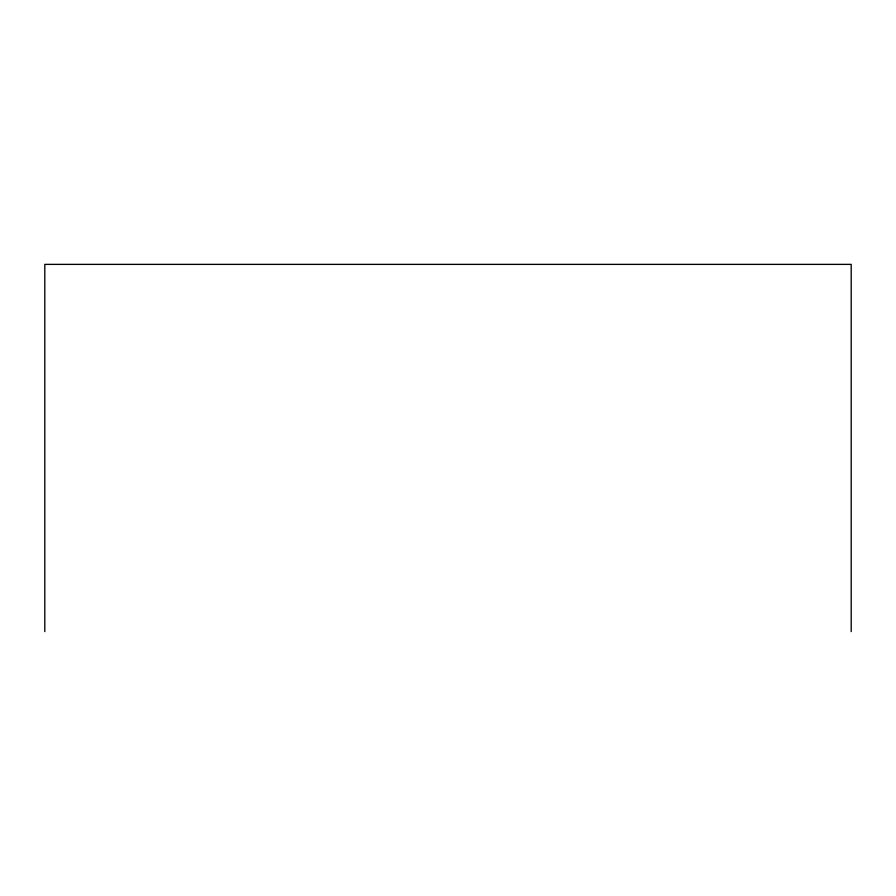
<?xml version="1.0" encoding="UTF-8"?>
<svg xmlns="http://www.w3.org/2000/svg" width="896" height="896" viewBox="0 0 896 896"><rect width="100%" height="100%" fill="white"/><g stroke="black" fill="none" stroke-linecap="round" stroke-linejoin="round"><path stroke-width="1.34" d="M851.2 631.624L851.2 264.376L44.8 264.376L44.8 631.624"/></g></svg>
